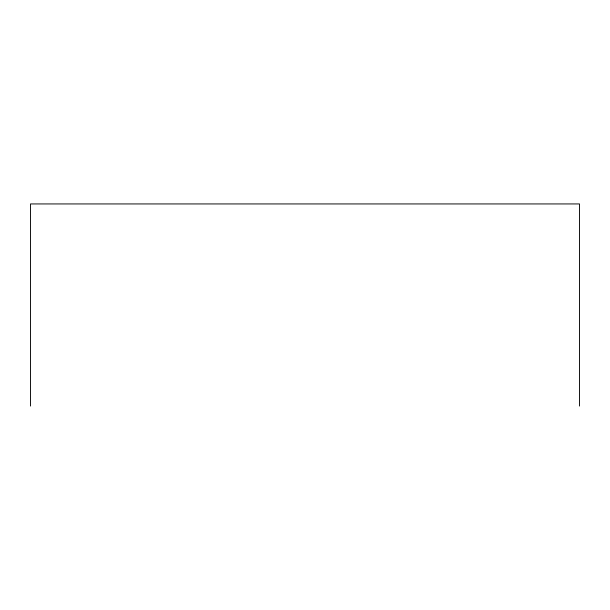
<?xml version="1.0" encoding="UTF-8"?>
<svg xmlns="http://www.w3.org/2000/svg" width="610" height="610" viewBox="0 0 610 610"><rect width="100%" height="100%" fill="white"/><g stroke="black" fill="none" stroke-linecap="round" stroke-linejoin="round"><path stroke-width="0.91" d="M579.5 406.062L579.5 203.938L30.5 203.938L30.5 406.062"/></g></svg>
